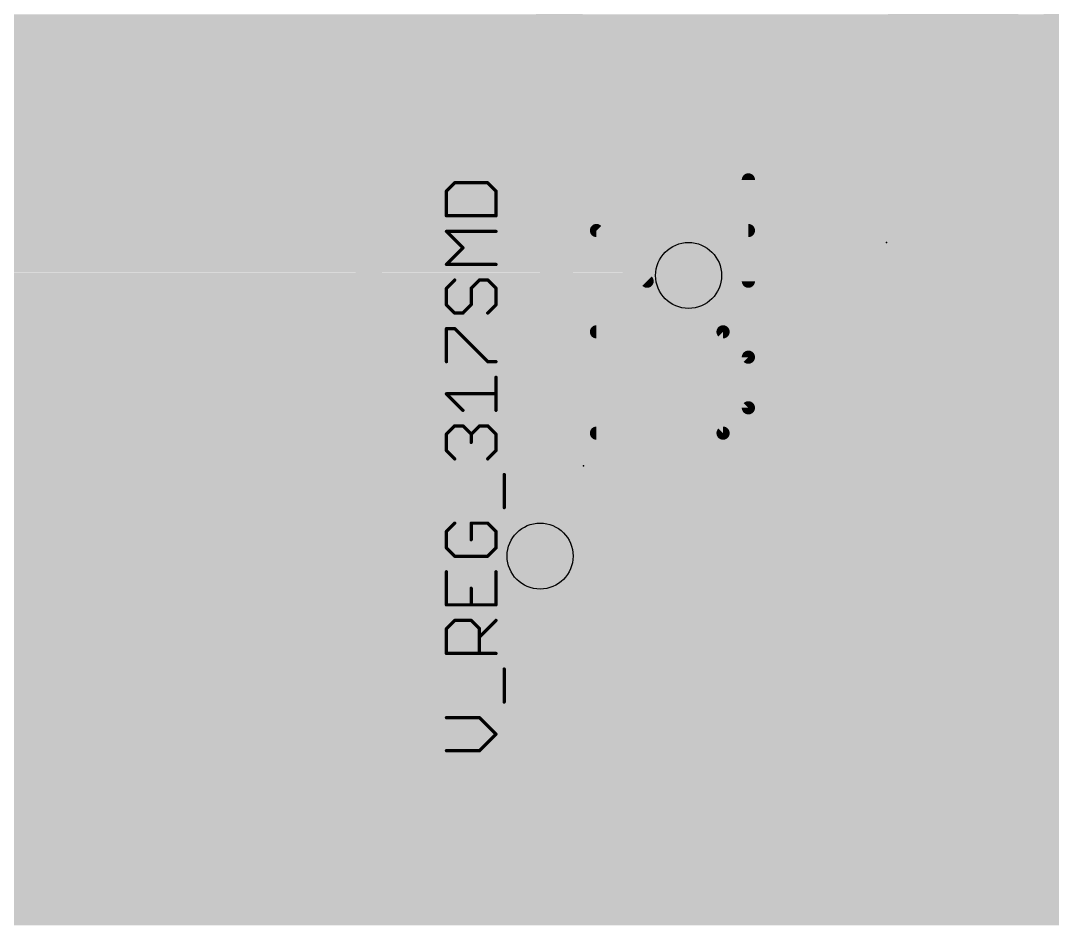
# Model space of a CAD drawing. Extents: x -29 to 78, y -15 to 28.
# Drawn here: x 13.65 to 21.6, y -0.18 to 6.79 of the extents above; entities that cross this region are included whole.
import ezdxf

# ---------------------------------------------------------------- set-up
doc = ezdxf.new("R2010")
doc.units = 0
for name, color, linetype in [('1', 12, 'CONTINUOUS'), ('16', 132, 'CONTINUOUS'), ('18', 110, 'CONTINUOUS'), ('20', 53, 'CONTINUOUS'), ('200', 132, 'CONTINUOUS'), ('201', 110, 'CONTINUOUS'), ('21', 41, 'CONTINUOUS'), ('22', 40, 'CONTINUOUS'), ('23', 53, 'CONTINUOUS'), ('24', 53, 'CONTINUOUS'), ('25', 253, 'CONTINUOUS'), ('254', 253, 'CONTINUOUS'), ('29', 253, 'CONTINUOUS'), ('31', 253, 'CONTINUOUS'), ('44', 253, 'CONTINUOUS'), ('49', 6, 'CONTINUOUS'), ('51', 53, 'CONTINUOUS')]:
    doc.layers.add(name, color=color, linetype=linetype)

# ---------------------------------------------------------------- blocks, each defined once
blk = doc.blocks.new('RECT')
blk.add_solid([(-0.5, -0.5), (0.5, -0.5), (-0.5, 0.5), (0.5, 0.5)])
blk = doc.blocks.new('ROUNDV')
at = {"const_width": 0.5}
blk.add_lwpolyline([(0, -0.25, 1), (0, 0.25, 1), (0, -0.25)], format="xyb", dxfattribs=at)

msp = doc.modelspace()

# ---------------------------------------------------------------- linework, layer by layer
at = {"layer": '1'}
for points, const_width in [([(17.9499, 5.6721), (14.8874, 5.6721)], 0.254), ([(18.796, 4.826), (17.9499, 5.6721)], 0.254), ([(16.5687, 3.3607), (17.272, 4.064)], 0.254), ([(17.272, 4.064), (17.907, 4.064)], 0.254), ([(17.907, 4.064), (18.923, 3.048)], 0.254), ([(13.1651, 3.3607), (14.8874, 3.3607)], 0.254), ([(14.8874, 3.3607), (16.5687, 3.3607)], 0.254), ([(18.923, 3.048), (18.923, 1.524)], 0.254), ([(17.653, 2.667), (16.0353, 1.0493)], 0.4064), ([(18.923, 1.524), (19.685, 0.762)], 0.254), ([(16.0353, 1.0493), (14.8874, 1.0493)], 0.4064), ([(19.685, 0.762), (22.352, 0.762)], 0.254), ([(38.227, 0), (-2.921, 0)], 0.2032)]:
    msp.add_lwpolyline(points, dxfattribs=dict(at, const_width=const_width))
for points, const_width in [([(14.8874, 5.7356, 1), (14.8874, 5.6086)], 0.127), ([(17.9948, 5.717, 1), (17.905, 5.6272)], 0.127), ([(17.9499, 5.6086, 1), (17.9499, 5.7356)], 0.127), ([(18.7511, 4.7811, 1), (18.8409, 4.8709)], 0.127), ([(17.272, 4.1275, 1), (17.272, 4.0005)], 0.127), ([(17.3169, 4.0191, 1), (17.2271, 4.1089)], 0.127), ([(17.9519, 4.1089, 1), (17.8621, 4.0191)], 0.127), ([(17.907, 4.0005, 1), (17.907, 4.1275)], 0.127), ([(14.8874, 3.4242, 1), (14.8874, 3.2972)], 0.127), ([(14.8874, 3.2972, 1), (14.8874, 3.4242)], 0.127), ([(16.5238, 3.4056, 1), (16.6136, 3.3158)], 0.127), ([(16.5687, 3.2972, 1), (16.5687, 3.4242)], 0.127), ([(18.9865, 3.048, 1), (18.8595, 3.048)], 0.127), ([(18.8781, 3.0031, 1), (18.9679, 3.0929)], 0.127), ([(17.7248, 2.5952, 1), (17.5812, 2.7388)], 0.2032), ([(18.9679, 1.5689, 1), (18.8781, 1.4791)], 0.127), ([(18.8595, 1.524, 1), (18.9865, 1.524)], 0.127), ([(14.8874, 1.1509, 1), (14.8874, 0.9477)], 0.2032), ([(15.9635, 1.1211, 1), (16.1071, 0.9775)], 0.2032), ([(16.0353, 0.9477, 1), (16.0353, 1.1509)], 0.2032), ([(19.685, 0.8255, 1), (19.685, 0.6985)], 0.127), ([(19.6401, 0.7171, 1), (19.7299, 0.8069)], 0.127)]:
    msp.add_lwpolyline(points, format="xyb", dxfattribs=dict(at, const_width=const_width))
at = {"layer": '16'}
for points, const_width in [([(15.9512, 8.6868), (18.288, 6.35)], 0.254), ([(18.288, 6.35), (19.558, 6.35)], 0.254), ([(19.558, 6.35), (20.828, 5.08)], 0.254), ([(17.78, 5.207), (18.288, 5.715)], 0.254), ([(18.288, 5.715), (19.304, 5.715)], 0.254), ([(19.304, 5.715), (20.193, 4.826)], 0.254), ([(17.78, 4.064), (17.78, 5.207)], 0.254), ([(20.828, 5.08), (20.828, 2.286)], 0.254), ([(19.05, 4.572), (18.796, 4.826)], 0.254), ([(20.193, 4.826), (20.193, 2.032)], 0.254), ([(19.05, 1.778), (19.05, 4.572)], 0.254), ([(17.018, 3.302), (17.78, 4.064)], 0.254), ([(10.922, 3.302), (17.018, 3.302)], 0.254), ([(8.89, 2.667), (17.653, 2.667)], 0.4064), ([(20.828, 2.286), (21.209, 1.905)], 0.254), ([(20.193, 2.032), (20.955, 1.27)], 0.254), ([(21.209, 1.905), (23.368, 1.905)], 0.254), ([(18.288, 1.016), (19.05, 1.778)], 0.254), ([(20.955, 1.27), (24.13, 1.27)], 0.254), ([(7.874, 1.016), (18.288, 1.016)], 0.254), ([(-2.921, 0), (33.02, 0)], 0.2032)]:
    msp.add_lwpolyline(points, dxfattribs=dict(at, const_width=const_width))
for points, const_width in [([(18.288, 6.4135, 1), (18.288, 6.2865)], 0.127), ([(18.2431, 6.3051, 1), (18.3329, 6.3949)], 0.127), ([(19.6029, 6.3949, 1), (19.5131, 6.3051)], 0.127), ([(19.558, 6.2865, 1), (19.558, 6.4135)], 0.127), ([(18.288, 5.7785, 1), (18.288, 5.6515)], 0.127), ([(18.3329, 5.6701, 1), (18.2431, 5.7599)], 0.127), ([(19.3489, 5.7599, 1), (19.2591, 5.6701)], 0.127), ([(19.304, 5.6515, 1), (19.304, 5.7785)], 0.127), ([(17.8435, 5.207, 1), (17.7165, 5.207)], 0.127), ([(17.7351, 5.2519, 1), (17.8249, 5.1621)], 0.127), ([(20.8915, 5.08, 1), (20.7645, 5.08)], 0.127), ([(20.7831, 5.0351, 1), (20.8729, 5.1249)], 0.127), ([(18.8409, 4.8709, 1), (18.7511, 4.7811)], 0.127), ([(20.2565, 4.826, 1), (20.1295, 4.826)], 0.127), ([(20.1481, 4.7811, 1), (20.2379, 4.8709)], 0.127), ([(19.1135, 4.572, 1), (18.9865, 4.572)], 0.127), ([(19.0051, 4.5271, 1), (19.0949, 4.6169)], 0.127), ([(17.8249, 4.0191, 1), (17.7351, 4.1089)], 0.127), ([(17.7165, 4.064, 1), (17.8435, 4.064)], 0.127), ([(17.018, 3.2385, 1), (17.018, 3.3655)], 0.127), ([(16.9731, 3.3469, 1), (17.0629, 3.2571)], 0.127), ([(17.653, 2.5654, 1), (17.653, 2.7686)], 0.2032), ([(20.8729, 2.3309, 1), (20.7831, 2.2411)], 0.127), ([(20.7645, 2.286, 1), (20.8915, 2.286)], 0.127), ([(20.2379, 2.0769, 1), (20.1481, 1.9871)], 0.127), ([(20.1295, 2.032, 1), (20.2565, 2.032)], 0.127), ([(21.209, 1.9685, 1), (21.209, 1.8415)], 0.127), ([(21.1641, 1.8601, 1), (21.2539, 1.9499)], 0.127), ([(18.9865, 1.778, 1), (19.1135, 1.778)], 0.127), ([(19.0949, 1.7331, 1), (19.0051, 1.8229)], 0.127), ([(20.955, 1.3335, 1), (20.955, 1.2065)], 0.127), ([(20.9101, 1.2251, 1), (20.9999, 1.3149)], 0.127), ([(18.2431, 1.0609, 1), (18.3329, 0.9711)], 0.127), ([(18.288, 0.9525, 1), (18.288, 1.0795)], 0.127)]:
    msp.add_lwpolyline(points, format="xyb", dxfattribs=dict(at, const_width=const_width))
at = {"layer": '20', "const_width": 0.2032}
msp.add_lwpolyline([(-2.921, 0), (38.227, 0)], dxfattribs=at)
at = {"layer": '21', "const_width": 0.2032}
for points in [[(16.3352, 0.0841), (16.3352, 6.6373)], [(16.3352, 6.6373), (19.6372, 6.6373)], [(19.6372, 6.6373), (19.6372, 0.0841)], [(19.6372, 0.0841), (16.3352, 0.0841)]]:
    msp.add_lwpolyline(points, dxfattribs=at)
at = {"layer": '21', "const_width": 0.1016}
for points in [[(16.386, 6.6373, 1), (16.2844, 6.6373)], [(16.3352, 6.6881, 1), (16.3352, 6.5865)], [(19.688, 6.6373, 1), (19.5864, 6.6373)], [(19.6372, 6.5865, 1), (19.6372, 6.6881)], [(16.3352, 0.1349, 1), (16.3352, 0.0333)], [(19.6372, 0.0333, 1), (19.6372, 0.1349)], [(16.2844, 0.0841, 1), (16.386, 0.0841)], [(19.5864, 0.0841, 1), (19.688, 0.0841)]]:
    msp.add_lwpolyline(points, format="xyb", dxfattribs=at)
at = {"layer": '22', "const_width": 0.15}
for points in [[(20.088, 6.0849), (20.1372, 6.5688)], [(20.1372, 6.5688), (20.5028, 6.5688)], [(20.5028, 6.5688), (20.552, 6.0849)], [(20.1251, 6.45), (20.5149, 6.45)], [(20.1099, 6.3), (20.5301, 6.3)], [(19.138, 6.0035), (19.3965, 6.262)], [(19.3965, 6.262), (19.7735, 5.9546)], [(20.8665, 5.9546), (21.2435, 6.262)], [(21.2435, 6.262), (21.502, 6.0035)], [(19.2845, 6.15), (19.5339, 6.15)], [(20.0946, 6.15), (20.5454, 6.15)], [(21.1061, 6.15), (21.3555, 6.15)], [(19.9253, 6.0328), (20.088, 6.0849)], [(20.552, 6.0849), (20.7147, 6.0328)], [(19.4454, 5.6265), (19.138, 6.0035)], [(19.1409, 6), (19.7178, 6)], [(19.7735, 5.9546), (19.9253, 6.0328)], [(19.8616, 6), (20.7784, 6)], [(20.7147, 6.0328), (20.8665, 5.9546)], [(20.9222, 6), (21.4991, 6)], [(21.502, 6.0035), (21.1946, 5.6265)], [(19.2632, 5.85), (21.3768, 5.85)], [(19.3855, 5.7), (21.2545, 5.7)], [(19.3672, 5.4747), (19.4454, 5.6265)], [(21.1946, 5.6265), (21.2728, 5.4747)], [(19.406, 5.55), (21.234, 5.55)], [(20.1598, 5.5204), (20.0597, 5.4696)], [(20.269, 5.5458), (20.1598, 5.5204)], [(20.3812, 5.5446), (20.269, 5.5458)], [(20.4899, 5.5168), (20.3812, 5.5446)], [(20.5889, 5.4639), (20.4899, 5.5168)], [(19.3151, 5.312), (19.3672, 5.4747)], [(20.0597, 5.4696), (19.9745, 5.3966)], [(20.6724, 5.389), (20.5889, 5.4639)], [(21.2728, 5.4747), (21.3249, 5.312)], [(19.3433, 5.4), (19.9785, 5.4)], [(19.9745, 5.3966), (19.9092, 5.3054)], [(20.6602, 5.4), (21.2967, 5.4)], [(20.7358, 5.2964), (20.6724, 5.389)], [(18.8312, 5.2628), (19.3151, 5.312)], [(18.8312, 4.8972), (18.8312, 5.2628)], [(18.8312, 5.25), (19.8869, 5.25)], [(19.9092, 5.3054), (19.8673, 5.2013)], [(20.7753, 5.1914), (20.7358, 5.2964)], [(20.7533, 5.25), (21.8088, 5.25)], [(21.3249, 5.312), (21.8088, 5.2628)], [(19.8673, 5.2013), (19.8515, 5.0902)], [(20.7888, 5.08), (20.7753, 5.1914)], [(18.8312, 5.1), (19.8529, 5.1)], [(19.8515, 5.0902), (19.8625, 4.9785)], [(20.7864, 5.1), (21.8088, 5.1)], [(20.7759, 4.9706), (20.7888, 5.08)], [(18.8312, 4.95), (19.8725, 4.95)], [(19.8625, 4.9785), (19.8997, 4.8727)], [(20.7377, 4.8672), (20.7759, 4.9706)], [(20.7683, 4.95), (21.8088, 4.95)], [(19.3151, 4.848), (18.8312, 4.8972)], [(19.8997, 4.8727), (19.961, 4.7787)], [(20.6765, 4.7755), (20.7377, 4.8672)], [(21.8088, 4.8972), (21.3249, 4.848)], [(19.3672, 4.6853), (19.3151, 4.848)], [(19.3305, 4.8), (19.947, 4.8)], [(19.961, 4.7787), (20.0428, 4.702)], [(20.5956, 4.7007), (20.6765, 4.7755)], [(20.6928, 4.8), (21.3095, 4.8)], [(21.3249, 4.848), (21.2728, 4.6853)], [(20.0428, 4.702), (20.1406, 4.6469)], [(20.4994, 4.6469), (20.5956, 4.7007)], [(19.4454, 4.5335), (19.3672, 4.6853)], [(19.3854, 4.65), (20.1351, 4.65)], [(20.1406, 4.6469), (19.9253, 4.1272)], [(20.7147, 4.1272), (20.4994, 4.6469)], [(20.5049, 4.65), (21.2546, 4.65)], [(21.2728, 4.6853), (21.1946, 4.5335)], [(19.138, 4.1565), (19.4454, 4.5335)], [(21.1946, 4.5335), (21.502, 4.1565)], [(19.4181, 4.5), (20.0797, 4.5)], [(20.5603, 4.5), (21.2219, 4.5)], [(19.2958, 4.35), (20.0176, 4.35)], [(20.6224, 4.35), (21.3442, 4.35)], [(19.3965, 3.898), (19.138, 4.1565)], [(19.1735, 4.2), (19.7669, 4.2)], [(19.7735, 4.2054), (19.3965, 3.898)], [(19.9253, 4.1272), (19.7735, 4.2054)], [(19.784, 4.2), (19.9555, 4.2)], [(20.6845, 4.2), (20.856, 4.2)], [(20.8665, 4.2054), (20.7147, 4.1272)], [(21.2435, 3.898), (20.8665, 4.2054)], [(20.8731, 4.2), (21.4665, 4.2)], [(21.502, 4.1565), (21.2435, 3.898)], [(19.2445, 4.05), (19.5829, 4.05)], [(21.0571, 4.05), (21.3955, 4.05)], [(19.3945, 3.9), (19.399, 3.9)], [(21.2411, 3.9), (21.2455, 3.9)]]:
    msp.add_lwpolyline(points, dxfattribs=at)
at = {"layer": '22', "const_width": 0.075}
for points in [[(20.1372, 6.6063, 1), (20.1372, 6.5313)], [(20.1745, 6.565, 1), (20.0999, 6.5726)], [(20.5401, 6.5726, 1), (20.4655, 6.565)], [(20.5028, 6.5313, 1), (20.5028, 6.6063)], [(20.1251, 6.4875, 1), (20.1251, 6.4125)], [(20.5149, 6.4125, 1), (20.5149, 6.4875)], [(20.1099, 6.3375, 1), (20.1099, 6.2625)], [(20.5301, 6.2625, 1), (20.5301, 6.3375)], [(19.4202, 6.2911, 1), (19.3728, 6.2329)], [(19.423, 6.2355, 1), (19.37, 6.2885)], [(21.27, 6.2885, 1), (21.217, 6.2355)], [(21.2672, 6.2329, 1), (21.2198, 6.2911)], [(19.2845, 6.1875, 1), (19.2845, 6.1125)], [(19.5339, 6.1125, 1), (19.5339, 6.1875)], [(20.0946, 6.1875, 1), (20.0946, 6.1125)], [(20.5454, 6.1125, 1), (20.5454, 6.1875)], [(21.1061, 6.1875, 1), (21.1061, 6.1125)], [(21.3555, 6.1125, 1), (21.3555, 6.1875)], [(20.0507, 6.0887, 1), (20.1253, 6.0811)], [(20.0994, 6.0492, 1), (20.0766, 6.1206)], [(20.5634, 6.1206, 1), (20.5406, 6.0492)], [(20.5147, 6.0811, 1), (20.5893, 6.0887)], [(19.1671, 6.0272, 1), (19.1089, 5.9798)], [(19.1115, 6.03, 1), (19.1645, 5.977)], [(19.1409, 6.0375, 1), (19.1409, 5.9625)], [(19.7178, 5.9625, 1), (19.7178, 6.0375)], [(19.8616, 6.0375, 1), (19.8616, 5.9625)], [(19.9139, 6.0685, 1), (19.9368, 5.9971)], [(19.9425, 5.9995, 1), (19.9082, 6.0662)], [(20.7318, 6.0662, 1), (20.6975, 5.9995)], [(20.7032, 5.9971, 1), (20.7261, 6.0685)], [(20.7784, 5.9625, 1), (20.7784, 6.0375)], [(20.9222, 6.0375, 1), (20.9222, 5.9625)], [(21.5311, 5.9798, 1), (21.4729, 6.0272)], [(21.4755, 5.977, 1), (21.5285, 6.03)], [(21.4991, 5.9625, 1), (21.4991, 6.0375)], [(19.7563, 5.9879, 1), (19.7907, 5.9213)], [(19.7498, 5.9255, 1), (19.7972, 5.9837)], [(20.8428, 5.9837, 1), (20.8902, 5.9255)], [(20.8493, 5.9213, 1), (20.8837, 5.9879)], [(19.2632, 5.8875, 1), (19.2632, 5.8125)], [(21.3768, 5.8125, 1), (21.3768, 5.8875)], [(19.3855, 5.7375, 1), (19.3855, 5.6625)], [(21.2545, 5.6625, 1), (21.2545, 5.7375)], [(19.4787, 5.6093, 1), (19.4121, 5.6437)], [(19.4163, 5.6028, 1), (19.4745, 5.6502)], [(21.2279, 5.6437, 1), (21.1613, 5.6093)], [(21.1655, 5.6502, 1), (21.2237, 5.6028)], [(19.406, 5.5875, 1), (19.406, 5.5125)], [(20.1512, 5.5569, 1), (20.1683, 5.4838)], [(20.1767, 5.4869, 1), (20.1428, 5.5538)], [(20.2694, 5.5833, 1), (20.2686, 5.5083)], [(20.2775, 5.5093, 1), (20.2605, 5.5824)], [(20.3905, 5.5809, 1), (20.3719, 5.5083)], [(20.3808, 5.5071, 1), (20.3816, 5.5821)], [(20.5076, 5.5498, 1), (20.4722, 5.4837)], [(20.4806, 5.4804, 1), (20.4992, 5.5531)], [(21.234, 5.5125, 1), (21.234, 5.5875)], [(19.3338, 5.4918, 1), (19.4005, 5.4575)], [(19.4029, 5.4632, 1), (19.3315, 5.4861)], [(20.0427, 5.5031, 1), (20.0766, 5.4362)], [(20.0841, 5.4412, 1), (20.0353, 5.4981)], [(20.6139, 5.4918, 1), (20.5639, 5.436)], [(20.5712, 5.4308, 1), (20.6066, 5.497)], [(21.3085, 5.4861, 1), (21.2371, 5.4632)], [(21.2395, 5.4575, 1), (21.3062, 5.4918)], [(19.3433, 5.4375, 1), (19.3433, 5.3625)], [(19.9501, 5.425, 1), (19.9989, 5.3681)], [(20.005, 5.3747, 1), (19.944, 5.4184)], [(19.9785, 5.3625, 1), (19.9785, 5.4375)], [(20.6602, 5.4375, 1), (20.6602, 5.3625)], [(20.7034, 5.4102, 1), (20.6415, 5.3678)], [(20.6474, 5.3611, 1), (20.6975, 5.4169)], [(21.2967, 5.3625, 1), (21.2967, 5.4375)], [(18.8687, 5.2628, 1), (18.7937, 5.2628)], [(18.8274, 5.3001, 1), (18.835, 5.2255)], [(18.8312, 5.2875, 1), (18.8312, 5.2125)], [(19.2794, 5.3234, 1), (19.3508, 5.3006)], [(19.3189, 5.2747, 1), (19.3113, 5.3493)], [(19.8787, 5.3272, 1), (19.9396, 5.2835)], [(19.9439, 5.2914, 1), (19.8744, 5.3194)], [(19.8869, 5.2125, 1), (19.8869, 5.2875)], [(20.7709, 5.3096, 1), (20.7007, 5.2832)], [(20.7049, 5.2752, 1), (20.7668, 5.3176)], [(20.7533, 5.2875, 1), (20.7533, 5.2125)], [(21.3287, 5.3493, 1), (21.3211, 5.2747)], [(21.2892, 5.3006, 1), (21.3606, 5.3234)], [(19.8325, 5.2152, 1), (19.9021, 5.1873)], [(19.9045, 5.196, 1), (19.8302, 5.2066)], [(20.8126, 5.1959, 1), (20.7381, 5.1869)], [(20.7403, 5.1782, 1), (20.8104, 5.2046)], [(18.8312, 5.1375, 1), (18.8312, 5.0625)], [(19.8888, 5.0938, 1), (19.8141, 5.0865)], [(19.8529, 5.0625, 1), (19.8529, 5.1375)], [(20.7864, 5.1375, 1), (20.7864, 5.0625)], [(19.8143, 5.0955, 1), (19.8886, 5.0849)], [(20.826, 5.0756, 1), (20.7516, 5.0844)], [(20.7516, 5.0755, 1), (20.826, 5.0845)], [(18.8312, 4.9875, 1), (18.8312, 4.9125)], [(19.8978, 4.991, 1), (19.8271, 4.9661)], [(19.8251, 4.9748, 1), (19.8998, 4.9822)], [(19.8725, 4.9125, 1), (19.8725, 4.9875)], [(20.7683, 4.9875, 1), (20.7683, 4.9125)], [(20.7386, 4.975, 1), (20.8131, 4.9662)], [(20.811, 4.9576, 1), (20.7407, 4.9835)], [(18.835, 4.9345, 1), (18.8274, 4.8599)], [(18.7937, 4.8972, 1), (18.8687, 4.8972)], [(19.9311, 4.8931, 1), (19.8682, 4.8522)], [(20.7689, 4.8463, 1), (20.7065, 4.888)], [(19.3508, 4.8594, 1), (19.2794, 4.8366)], [(19.3305, 4.8375, 1), (19.3305, 4.7625)], [(19.3113, 4.8107, 1), (19.3189, 4.8853)], [(19.8643, 4.8602, 1), (19.935, 4.8851)], [(19.9866, 4.806, 1), (19.9353, 4.7513)], [(19.947, 4.7625, 1), (19.947, 4.8375)], [(20.7019, 4.748, 1), (20.651, 4.8031)], [(20.6928, 4.8375, 1), (20.6928, 4.7625)], [(20.7025, 4.8801, 1), (20.7729, 4.8542)], [(21.3211, 4.8853, 1), (21.3287, 4.8107)], [(21.3606, 4.8366, 1), (21.2892, 4.8594)], [(21.3095, 4.7625, 1), (21.3095, 4.8375)], [(19.9295, 4.7582, 1), (19.9924, 4.7992)], [(20.0612, 4.7346, 1), (20.0244, 4.6693)], [(20.0172, 4.6746, 1), (20.0685, 4.7293)], [(20.5701, 4.7283, 1), (20.621, 4.6732)], [(20.6139, 4.668, 1), (20.5772, 4.7335)], [(20.6453, 4.7964, 1), (20.7077, 4.7547)], [(19.4005, 4.7025, 1), (19.3338, 4.6682)], [(19.3315, 4.6739, 1), (19.4029, 4.6968)], [(19.3854, 4.6875, 1), (19.3854, 4.6125)], [(20.1752, 4.6325, 1), (20.106, 4.6613)], [(20.1222, 4.6142, 1), (20.159, 4.6796)], [(20.1351, 4.6125, 1), (20.1351, 4.6875)], [(20.534, 4.6613, 1), (20.4648, 4.6325)], [(20.4811, 4.6796, 1), (20.5177, 4.6142)], [(20.5049, 4.6875, 1), (20.5049, 4.6125)], [(21.2371, 4.6968, 1), (21.3085, 4.6739)], [(21.3062, 4.6682, 1), (21.2395, 4.7025)], [(21.2546, 4.6125, 1), (21.2546, 4.6875)], [(19.4745, 4.5098, 1), (19.4163, 4.5572)], [(21.2237, 4.5572, 1), (21.1655, 4.5098)], [(19.4181, 4.5375, 1), (19.4181, 4.4625)], [(19.4121, 4.5163, 1), (19.4787, 4.5507)], [(20.0797, 4.4625, 1), (20.0797, 4.5375)], [(20.5603, 4.5375, 1), (20.5603, 4.4625)], [(21.1613, 4.5507, 1), (21.2279, 4.5163)], [(21.2219, 4.4625, 1), (21.2219, 4.5375)], [(19.2958, 4.3875, 1), (19.2958, 4.3125)], [(20.0176, 4.3125, 1), (20.0176, 4.3875)], [(20.6224, 4.3875, 1), (20.6224, 4.3125)], [(21.3442, 4.3125, 1), (21.3442, 4.3875)], [(19.1645, 4.183, 1), (19.1115, 4.13)], [(19.1089, 4.1802, 1), (19.1671, 4.1328)], [(19.1735, 4.2375, 1), (19.1735, 4.1625)], [(19.7907, 4.2387, 1), (19.7563, 4.1721)], [(19.784, 4.2375, 1), (19.784, 4.1625)], [(19.7972, 4.1763, 1), (19.7498, 4.2345)], [(19.7669, 4.1625, 1), (19.7669, 4.2375)], [(19.9555, 4.1625, 1), (19.9555, 4.2375)], [(20.6845, 4.2375, 1), (20.6845, 4.1625)], [(20.8902, 4.2345, 1), (20.8428, 4.1763)], [(20.8731, 4.2375, 1), (20.8731, 4.1625)], [(20.8837, 4.1721, 1), (20.8493, 4.2387)], [(20.856, 4.1625, 1), (20.856, 4.2375)], [(21.4665, 4.1625, 1), (21.4665, 4.2375)], [(21.4729, 4.1328, 1), (21.5311, 4.1802)], [(21.5285, 4.13, 1), (21.4755, 4.183)], [(19.8907, 4.1416, 1), (19.9599, 4.1128)], [(19.9081, 4.0939, 1), (19.9425, 4.1605)], [(20.6975, 4.1605, 1), (20.7319, 4.0939)], [(20.6801, 4.1128, 1), (20.7493, 4.1416)], [(19.2445, 4.0875, 1), (19.2445, 4.0125)], [(19.5829, 4.0125, 1), (19.5829, 4.0875)], [(21.0571, 4.0875, 1), (21.0571, 4.0125)], [(21.3955, 4.0125, 1), (21.3955, 4.0875)], [(19.3945, 3.9375, 1), (19.3945, 3.8625)], [(19.399, 3.8625, 1), (19.399, 3.9375)], [(21.2411, 3.9375, 1), (21.2411, 3.8625)], [(21.2455, 3.8625, 1), (21.2455, 3.9375)], [(19.3728, 3.9271, 1), (19.4202, 3.8689)], [(19.37, 3.8715, 1), (19.423, 3.9245)], [(21.217, 3.9245, 1), (21.27, 3.8715)], [(21.2198, 3.8689, 1), (21.2672, 3.9271)]]:
    msp.add_lwpolyline(points, format="xyb", dxfattribs=at)
at = {"layer": '23'}
msp.add_point((17.9862, 3.3607), dxfattribs=at)
at = {"layer": '24'}
msp.add_point((20.32, 5.08), dxfattribs=at)
at = {"layer": '25', "const_width": 0.1016}
for points in [[(19.2562, 4.782), (19.2562, 5.5616)], [(18.4766, 4.782), (18.0868, 5.1718)], [(18.0868, 5.1718), (19.2562, 5.1718)], [(19.0613, 4.3922), (18.0868, 4.3922)], [(19.2562, 4.1973), (19.0613, 4.3922)], [(19.2562, 3.8075), (19.2562, 4.1973)], [(19.0613, 3.6126), (19.2562, 3.8075)], [(18.0868, 3.6126), (19.0613, 3.6126)]]:
    msp.add_lwpolyline(points, dxfattribs=at)
at = {"layer": '25', "const_width": 0.0508}
for points in [[(19.2816, 5.5616, 1), (19.2308, 5.5616)], [(18.1048, 5.1898, 1), (18.0688, 5.1538)], [(18.0868, 5.1972, 1), (18.0868, 5.1464)], [(19.2562, 5.1464, 1), (19.2562, 5.1972)], [(18.4586, 4.764, 1), (18.4946, 4.8)], [(19.2308, 4.782, 1), (19.2816, 4.782)], [(18.0868, 4.4176, 1), (18.0868, 4.3668)], [(19.0793, 4.4102, 1), (19.0433, 4.3742)], [(19.0613, 4.3668, 1), (19.0613, 4.4176)], [(19.2816, 4.1973, 1), (19.2308, 4.1973)], [(19.2382, 4.1793, 1), (19.2742, 4.2153)], [(19.2308, 3.8075, 1), (19.2816, 3.8075)], [(19.2742, 3.7895, 1), (19.2382, 3.8255)], [(18.0868, 3.638, 1), (18.0868, 3.5872)], [(19.0433, 3.6306, 1), (19.0793, 3.5946)], [(19.0613, 3.5872, 1), (19.0613, 3.638)]]:
    msp.add_lwpolyline(points, format="xyb", dxfattribs=at)
at = {"layer": '254', "const_width": 0.0254}
for points in [[(16.9953, 5.5394), (16.9318, 5.4758)], [(16.9318, 5.4758), (16.9318, 5.2852)], [(17.2495, 5.5394), (16.9953, 5.5394)], [(17.3131, 5.4758), (17.2495, 5.5394)], [(17.3131, 5.2852), (17.3131, 5.4758)], [(16.9318, 5.2852), (17.3131, 5.2852)], [(17.0589, 5.0381), (16.9318, 5.1652)], [(16.9318, 5.1652), (17.3131, 5.1652)], [(16.9318, 4.911), (17.0589, 5.0381)], [(17.3131, 4.911), (16.9318, 4.911)], [(16.9953, 4.791), (16.9318, 4.7274)], [(17.1224, 4.7274), (17.186, 4.791)], [(17.186, 4.791), (17.2495, 4.791)], [(17.2495, 4.791), (17.3131, 4.7274)], [(16.9318, 4.7274), (16.9318, 4.6003)], [(17.1224, 4.6003), (17.1224, 4.7274)], [(17.3131, 4.7274), (17.3131, 4.6003)], [(16.9318, 4.6003), (16.9953, 4.5368)], [(17.0589, 4.5368), (17.1224, 4.6003)], [(17.3131, 4.6003), (17.2495, 4.5368)], [(16.9953, 4.5368), (17.0589, 4.5368)], [(16.9318, 4.1626), (16.9318, 4.4168)], [(16.9318, 4.4168), (16.9953, 4.4168)], [(16.9953, 4.4168), (17.2495, 4.1626)], [(17.2495, 4.1626), (17.3131, 4.1626)], [(17.3131, 3.7884), (17.3131, 4.0426)], [(17.0589, 3.7884), (16.9318, 3.9155)], [(16.9318, 3.9155), (17.3131, 3.9155)], [(16.9318, 3.6048), (16.9953, 3.6684)], [(16.9953, 3.6684), (17.0589, 3.6684)], [(17.0589, 3.6684), (17.1224, 3.6048)], [(17.1224, 3.6048), (17.186, 3.6684)], [(17.186, 3.6684), (17.2495, 3.6684)], [(17.2495, 3.6684), (17.3131, 3.6048)], [(16.9318, 3.4777), (16.9318, 3.6048)], [(17.1224, 3.6048), (17.1224, 3.5413)], [(17.3131, 3.6048), (17.3131, 3.4777)], [(16.9953, 3.4141), (16.9318, 3.4777)], [(17.3131, 3.4777), (17.2495, 3.4141)], [(17.3767, 3.0399), (17.3767, 3.2942)], [(16.9953, 2.9199), (16.9318, 2.8564)], [(16.9318, 2.8564), (16.9318, 2.7293)], [(17.2495, 2.9199), (17.1224, 2.9199)], [(17.1224, 2.9199), (17.1224, 2.7928)], [(17.3131, 2.8564), (17.2495, 2.9199)], [(17.3131, 2.7293), (17.3131, 2.8564)], [(16.9318, 2.7293), (16.9953, 2.6657)], [(17.2495, 2.6657), (17.3131, 2.7293)], [(16.9953, 2.6657), (17.2495, 2.6657)], [(16.9318, 2.5457), (16.9318, 2.2915)], [(17.3131, 2.2915), (17.3131, 2.5457)], [(17.1224, 2.2915), (17.1224, 2.4186)], [(16.9318, 2.2915), (17.3131, 2.2915)], [(16.9318, 2.108), (16.9953, 2.1715)], [(16.9953, 2.1715), (17.1224, 2.1715)], [(17.1224, 2.1715), (17.186, 2.108)], [(17.186, 2.0444), (17.3131, 2.1715)], [(16.9318, 1.9173), (16.9318, 2.108)], [(17.186, 2.108), (17.186, 1.9173)], [(17.3131, 1.9173), (16.9318, 1.9173)], [(17.3767, 1.5431), (17.3767, 1.7973)], [(17.186, 1.4231), (16.9318, 1.4231)], [(17.3131, 1.296), (17.186, 1.4231)], [(17.186, 1.1689), (17.3131, 1.296)], [(16.9318, 1.1689), (17.186, 1.1689)]]:
    msp.add_lwpolyline(points, dxfattribs=at)
at = {"layer": '254', "const_width": 0.0127}
for points in [[(16.9381, 5.4758, 1), (16.9254, 5.4758)], [(16.9273, 5.4803, 1), (16.9363, 5.4713)], [(16.9953, 5.5457, 1), (16.9953, 5.533)], [(16.9998, 5.5349, 1), (16.9908, 5.5439)], [(17.254, 5.5439, 1), (17.2451, 5.5349)], [(17.2495, 5.533, 1), (17.2495, 5.5457)], [(17.3195, 5.4758, 1), (17.3068, 5.4758)], [(17.3086, 5.4713, 1), (17.3176, 5.4803)], [(16.9318, 5.2915, 1), (16.9318, 5.2788)], [(16.9254, 5.2852, 1), (16.9381, 5.2852)], [(17.3068, 5.2852, 1), (17.3195, 5.2852)], [(17.3131, 5.2788, 1), (17.3131, 5.2915)], [(16.9363, 5.1697, 1), (16.9273, 5.1607)], [(16.9318, 5.1715, 1), (16.9318, 5.1588)], [(17.3131, 5.1588, 1), (17.3131, 5.1715)], [(17.0634, 5.0336, 1), (17.0544, 5.0426)], [(17.0544, 5.0336, 1), (17.0634, 5.0426)], [(16.9318, 4.9173, 1), (16.9318, 4.9046)], [(16.9273, 4.9155, 1), (16.9363, 4.9065)], [(17.3131, 4.9046, 1), (17.3131, 4.9173)], [(16.9998, 4.7865, 1), (16.9908, 4.7955)], [(17.186, 4.7973, 1), (17.186, 4.7846)], [(17.1905, 4.7865, 1), (17.1815, 4.7955)], [(17.254, 4.7955, 1), (17.2451, 4.7865)], [(17.2495, 4.7846, 1), (17.2495, 4.7973)], [(16.9381, 4.7274, 1), (16.9254, 4.7274)], [(16.9273, 4.7319, 1), (16.9363, 4.7229)], [(17.1179, 4.7319, 1), (17.1269, 4.7229)], [(17.1288, 4.7274, 1), (17.1161, 4.7274)], [(17.3195, 4.7274, 1), (17.3068, 4.7274)], [(17.3086, 4.7229, 1), (17.3176, 4.7319)], [(16.9363, 4.6048, 1), (16.9273, 4.5958)], [(16.9254, 4.6003, 1), (16.9381, 4.6003)], [(17.1161, 4.6003, 1), (17.1288, 4.6003)], [(17.1269, 4.5958, 1), (17.1179, 4.6048)], [(17.3068, 4.6003, 1), (17.3195, 4.6003)], [(17.3176, 4.5958, 1), (17.3086, 4.6048)], [(16.9953, 4.5431, 1), (16.9953, 4.5304)], [(16.9908, 4.5323, 1), (16.9998, 4.5413)], [(17.0544, 4.5413, 1), (17.0634, 4.5323)], [(17.0589, 4.5304, 1), (17.0589, 4.5431)], [(17.2451, 4.5413, 1), (17.254, 4.5323)], [(16.9381, 4.4168, 1), (16.9254, 4.4168)], [(16.9318, 4.4231, 1), (16.9318, 4.4104)], [(16.9998, 4.4213, 1), (16.9908, 4.4123)], [(16.9953, 4.4104, 1), (16.9953, 4.4231)], [(16.9254, 4.1626, 1), (16.9381, 4.1626)], [(17.2495, 4.1689, 1), (17.2495, 4.1562)], [(17.2451, 4.1581, 1), (17.254, 4.167)], [(17.3131, 4.1562, 1), (17.3131, 4.1689)], [(17.3195, 4.0426, 1), (17.3068, 4.0426)], [(16.9318, 3.9218, 1), (16.9318, 3.9091)], [(16.9363, 3.9199, 1), (16.9273, 3.911)], [(17.3131, 3.9091, 1), (17.3131, 3.9218)], [(17.0544, 3.7839, 1), (17.0634, 3.7928)], [(17.3068, 3.7884, 1), (17.3195, 3.7884)], [(16.9953, 3.6747, 1), (16.9953, 3.662)], [(16.9998, 3.6639, 1), (16.9908, 3.6728)], [(17.0634, 3.6728, 1), (17.0544, 3.6639)], [(17.0589, 3.662, 1), (17.0589, 3.6747)], [(17.186, 3.6747, 1), (17.186, 3.662)], [(17.1905, 3.6639, 1), (17.1815, 3.6728)], [(17.254, 3.6728, 1), (17.2451, 3.6639)], [(17.2495, 3.662, 1), (17.2495, 3.6747)], [(16.9381, 3.6048, 1), (16.9254, 3.6048)], [(16.9273, 3.6093, 1), (16.9363, 3.6003)], [(17.1179, 3.6093, 1), (17.1269, 3.6003)], [(17.1288, 3.6048, 1), (17.1161, 3.6048)], [(17.1179, 3.6003, 1), (17.1269, 3.6093)], [(17.3195, 3.6048, 1), (17.3068, 3.6048)], [(17.3086, 3.6003, 1), (17.3176, 3.6093)], [(17.1161, 3.5413, 1), (17.1288, 3.5413)], [(16.9363, 3.4822, 1), (16.9273, 3.4732)], [(16.9254, 3.4777, 1), (16.9381, 3.4777)], [(16.9908, 3.4097, 1), (16.9998, 3.4186)], [(17.2451, 3.4186, 1), (17.254, 3.4097)], [(17.3068, 3.4777, 1), (17.3195, 3.4777)], [(17.3176, 3.4732, 1), (17.3086, 3.4822)], [(17.383, 3.2942, 1), (17.3703, 3.2942)], [(17.3703, 3.0399, 1), (17.383, 3.0399)], [(16.9381, 2.8564, 1), (16.9254, 2.8564)], [(16.9273, 2.8609, 1), (16.9363, 2.8519)], [(16.9998, 2.9155, 1), (16.9908, 2.9244)], [(17.1224, 2.9263, 1), (17.1224, 2.9136)], [(17.1288, 2.9199, 1), (17.1161, 2.9199)], [(17.254, 2.9244, 1), (17.2451, 2.9155)], [(17.2495, 2.9136, 1), (17.2495, 2.9263)], [(17.3195, 2.8564, 1), (17.3068, 2.8564)], [(17.3086, 2.8519, 1), (17.3176, 2.8609)], [(17.1161, 2.7928, 1), (17.1288, 2.7928)], [(16.9363, 2.7338, 1), (16.9273, 2.7248)], [(16.9254, 2.7293, 1), (16.9381, 2.7293)], [(17.3068, 2.7293, 1), (17.3195, 2.7293)], [(17.3176, 2.7248, 1), (17.3086, 2.7338)], [(16.9953, 2.6721, 1), (16.9953, 2.6594)], [(16.9908, 2.6612, 1), (16.9998, 2.6702)], [(17.2451, 2.6702, 1), (17.254, 2.6612)], [(17.2495, 2.6594, 1), (17.2495, 2.6721)], [(16.9381, 2.5457, 1), (16.9254, 2.5457)], [(17.3195, 2.5457, 1), (17.3068, 2.5457)], [(17.1288, 2.4186, 1), (17.1161, 2.4186)], [(16.9318, 2.2979, 1), (16.9318, 2.2852)], [(17.3131, 2.2852, 1), (17.3131, 2.2979)], [(16.9254, 2.2915, 1), (16.9381, 2.2915)], [(17.1161, 2.2915, 1), (17.1288, 2.2915)], [(17.3068, 2.2915, 1), (17.3195, 2.2915)], [(16.9953, 2.1779, 1), (16.9953, 2.1652)], [(16.9998, 2.167, 1), (16.9908, 2.176)], [(17.1269, 2.176, 1), (17.1179, 2.167)], [(17.1224, 2.1652, 1), (17.1224, 2.1779)], [(17.3176, 2.167, 1), (17.3086, 2.176)], [(16.9381, 2.108, 1), (16.9254, 2.108)], [(16.9273, 2.1125, 1), (16.9363, 2.1035)], [(17.1923, 2.108, 1), (17.1796, 2.108)], [(17.1815, 2.1035, 1), (17.1905, 2.1125)], [(17.1815, 2.0489, 1), (17.1905, 2.0399)], [(16.9318, 1.9237, 1), (16.9318, 1.911)], [(16.9254, 1.9173, 1), (16.9381, 1.9173)], [(17.1796, 1.9173, 1), (17.1923, 1.9173)], [(17.3131, 1.911, 1), (17.3131, 1.9237)], [(17.383, 1.7973, 1), (17.3703, 1.7973)], [(17.3703, 1.5431, 1), (17.383, 1.5431)], [(16.9318, 1.4295, 1), (16.9318, 1.4168)], [(17.1905, 1.4276, 1), (17.1815, 1.4186)], [(17.186, 1.4168, 1), (17.186, 1.4295)], [(17.3176, 1.2915, 1), (17.3086, 1.3005)], [(17.3086, 1.2915, 1), (17.3176, 1.3005)], [(16.9318, 1.1753, 1), (16.9318, 1.1626)], [(17.1815, 1.1734, 1), (17.1905, 1.1644)], [(17.186, 1.1626, 1), (17.186, 1.1753)]]:
    msp.add_lwpolyline(points, format="xyb", dxfattribs=at)
at = {"layer": '44'}
for centre in [(18.796, 4.826), (17.653, 2.667)]:
    msp.add_circle(centre, 0.254, dxfattribs=at)
at = {"layer": '49', "const_width": 0.2032}
msp.add_lwpolyline([(0.0001, 0), (36.0681, 0)], dxfattribs=at)

# ---------------------------------------------------------------- block references
at = {"layer": '1'}
for p, xscale, yscale, rotation in [((20.832, 6.989), 0.8, 1.6, 180), ((14.8874, 5.6721), 1.2192, 2.2352, 270), ((21.0852, 3.3607), 3.6, 2.2, 270), ((14.8874, 3.3607), 1.2192, 2.2352, 270), ((14.8874, 1.0493), 1.2192, 2.2352, 270)]:
    msp.add_blockref('RECT', p, dxfattribs=dict(at, xscale=xscale, yscale=yscale, rotation=rotation))
at = {"layer": '18', "xscale": 1.016, "yscale": 1.016}
for p in [(18.796, 4.826), (18.796, 4.826), (17.653, 2.667), (17.653, 2.667)]:
    msp.add_blockref('ROUNDV', p, dxfattribs=at)
at = {"layer": '200', "xscale": 40.3098, "yscale": 0.1168}
msp.add_blockref('RECT', (20.2132, -0.1168), dxfattribs=at)
at = {"layer": '201', "xscale": 35.9867}
for p, yscale in [((17.9349, 6.7768), 0.1169), ((17.9349, 6.6599), 0.1168), ((17.9349, 6.5431), 0.1169), ((17.9349, 6.4262), 0.1168), ((17.9349, 6.3094), 0.1168), ((17.9349, 6.1926), 0.1169), ((17.9349, 6.0757), 0.1168), ((17.9349, 5.9588), 0.1169), ((17.9349, 5.842), 0.1168), ((17.9349, 5.7252), 0.1168), ((17.9349, 5.6084), 0.1169), ((17.9349, 5.4915), 0.1168), ((17.9349, 5.3746), 0.1169), ((17.9349, 5.2578), 0.1168), ((17.9349, 5.141), 0.1168), ((17.9349, 5.0242), 0.1169), ((17.9349, 4.9073), 0.1168), ((17.9349, 4.7904), 0.1169), ((17.9349, 4.6736), 0.1168), ((17.9349, 4.5568), 0.1168), ((17.9349, 4.44), 0.1169), ((17.9349, 4.3231), 0.1168), ((17.9349, 4.2062), 0.1169), ((17.9349, 4.0894), 0.1168), ((17.9349, 3.9726), 0.1168), ((17.9349, 3.8558), 0.1169), ((17.9349, 3.7389), 0.1168), ((17.9349, 3.6221), 0.1169), ((17.9349, 3.5052), 0.1168), ((17.9349, 3.3884), 0.1168), ((17.9349, 3.2715), 0.1169), ((17.9349, 3.1547), 0.1168), ((17.9349, 3.0379), 0.1169), ((17.9349, 2.921), 0.1168), ((17.9349, 2.8042), 0.1168), ((17.9349, 2.6874), 0.1169), ((17.9349, 2.5705), 0.1168), ((17.9349, 2.4537), 0.1169), ((17.9349, 2.3368), 0.1168), ((17.9349, 2.22), 0.1168), ((17.9349, 2.1032), 0.1169), ((17.9349, 1.9863), 0.1168), ((17.9349, 1.8695), 0.1169), ((17.9349, 1.7526), 0.1168), ((17.9349, 1.6358), 0.1168), ((17.9349, 1.519), 0.1169), ((17.9349, 1.4021), 0.1168), ((17.9349, 1.2853), 0.1169), ((17.9349, 1.1684), 0.1168), ((17.9349, 1.0516), 0.1168), ((17.9349, 0.9348), 0.1169), ((17.9349, 0.8179), 0.1168), ((17.9349, 0.7011), 0.1169), ((17.9349, 0.5842), 0.1168), ((17.9349, 0.4674), 0.1168), ((17.9349, 0.3506), 0.1169), ((17.9349, 0.2337), 0.1168), ((17.9349, 0.1169), 0.1169), ((17.9349, 0), 0.1168)]:
    msp.add_blockref('RECT', p, dxfattribs=dict(at, yscale=yscale))
at = {"layer": '29'}
for p, xscale, yscale, rotation in [((20.832, 6.989), 1.0032, 1.8032, 180), ((22.032, 6.989), 1.0032, 1.8032, 180), ((14.8874, 5.6721), 1.4224, 2.4384, 270), ((21.0852, 3.3607), 3.8032, 2.4032, 270), ((14.8874, 3.3607), 1.4224, 2.4384, 270), ((14.8874, 1.0493), 1.4224, 2.4384, 270)]:
    msp.add_blockref('RECT', p, dxfattribs=dict(at, xscale=xscale, yscale=yscale, rotation=rotation))
at = {"layer": '31'}
for p, xscale, yscale, rotation in [((20.832, 6.989), 0.8, 1.6, 180), ((14.8874, 5.6721), 1.2192, 2.2352, 270), ((21.0852, 3.3607), 3.6, 2.2, 270), ((14.8874, 3.3607), 1.2192, 2.2352, 270), ((14.8874, 1.0493), 1.2192, 2.2352, 270)]:
    msp.add_blockref('RECT', p, dxfattribs=dict(at, xscale=xscale, yscale=yscale, rotation=rotation))
at = {"layer": '51', "yscale": 1.8542, "rotation": 270}
for p, xscale in [((15.2557, 5.6721), 0.8636), ((15.2557, 5.6721), 0.8636), ((20.7167, 3.3607), 3.2004), ((20.7167, 3.3607), 3.2004), ((15.2557, 3.3607), 0.8636), ((15.2557, 3.3607), 0.8636), ((15.2557, 1.0493), 0.8636), ((15.2557, 1.0493), 0.8636)]:
    msp.add_blockref('RECT', p, dxfattribs=dict(at, xscale=xscale))

doc.saveas('drawing.dxf')
